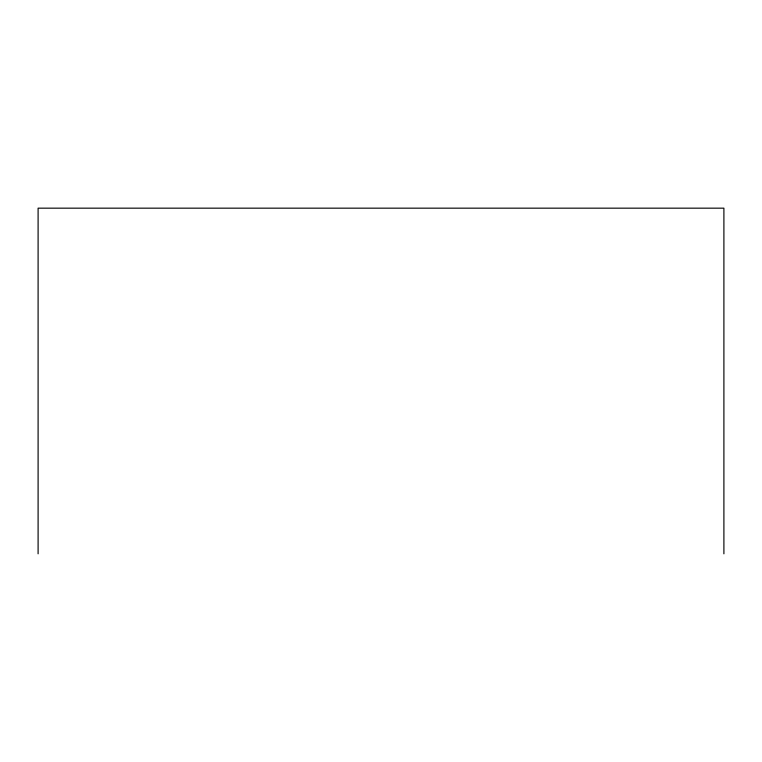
<?xml version="1.0" encoding="UTF-8"?>
<svg xmlns="http://www.w3.org/2000/svg" width="762" height="762" viewBox="0 0 762 762"><rect width="100%" height="100%" fill="white"/><g stroke="black" fill="none" stroke-linecap="round" stroke-linejoin="round"><path stroke-width="1.14" d="M723.9 553.831L723.9 208.169L38.1 208.169L38.1 553.831"/></g></svg>
